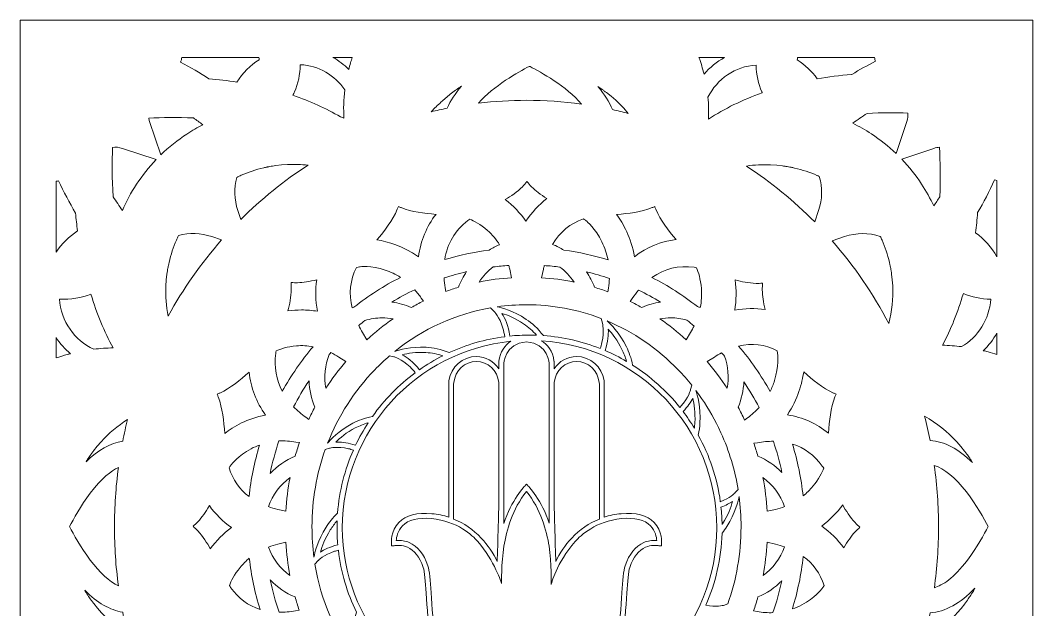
# Model space of a CAD drawing. Header units: millimetres. Extents: x -965 to 732, y -534 to 696.
# Drawn here: x -78.8 to 302.1, y 44.4 to 266.1 of the extents above; entities that cross this region are included whole.
import ezdxf

# ---------------------------------------------------------------- set-up
doc = ezdxf.new("R2010")
doc.units = ezdxf.units.MM
doc.header["$MEASUREMENT"] = 0
doc.layers.add('Layer 9', color=7, linetype='Continuous')

msp = doc.modelspace()

# ---------------------------------------------------------------- linework, layer by layer
at = {"layer": 'Layer 9', "lineweight": 0}
msp.add_lwpolyline([(-78.77, 266.09), (-78.77, -114.82), (302.15, -114.82), (302.15, 266.09), (-78.77, 266.09)], dxfattribs=at)
for points, knots in [([(-17.94, 252.13), (-17.94, 252.13), (11.01, 252.13), (11.01, 252.13), (11.05, 251.83), (11.07, 251.54), (11.09, 251.25), (7.81, 249.13), (4.96, 246.28), (2.76, 242.88), (-0.72, 243.4), (-4.27, 243.8), (-7.8, 244.08), (-11.17, 246.31), (-14.73, 248.39), (-18.44, 250.31), (-18.24, 250.9), (-18.08, 251.51), (-17.94, 252.13)], [0, 0, 0, 0, 1, 1, 1, 2, 2, 2, 3, 3, 3, 4, 4, 4, 5, 5, 5, 6, 6, 6, 6]), ([(46.15, 252.13), (45.92, 251.44), (45.69, 250.76), (45.49, 250.09), (45.25, 249.28), (45.02, 248.45), (44.81, 247.62), (43.02, 249.4), (41.01, 250.92), (38.86, 252.13), (38.86, 252.13), (46.15, 252.13), (46.15, 252.13)], [0, 0, 0, 0, 1, 1, 1, 2, 2, 2, 3, 3, 3, 4, 4, 4, 4]), ([(186.23, 252.13), (183.28, 250.52), (180.66, 248.37), (178.47, 245.82), (178.21, 246.9), (177.92, 247.97), (177.61, 249.02), (177.3, 250.04), (176.94, 251.08), (176.57, 252.13), (176.57, 252.13), (186.23, 252.13), (186.23, 252.13)], [0, 0, 0, 0, 1, 1, 1, 2, 2, 2, 3, 3, 3, 4, 4, 4, 4]), ([(213.63, 252.13), (213.63, 252.13), (242.59, 252.13), (242.59, 252.13), (242.7, 251.63), (242.83, 251.14), (242.98, 250.66), (239.9, 249.12), (236.94, 247.47), (234.09, 245.73), (234.09, 245.73), (234, 245.72), (234, 245.72), (229.59, 245.34), (225.26, 244.8), (221.1, 244.09), (219.01, 246.94), (216.44, 249.33), (213.56, 251.18), (213.57, 251.49), (213.6, 251.81), (213.63, 252.13)], [0, 0, 0, 0, 1, 1, 1, 2, 2, 2, 3, 3, 3, 4, 4, 4, 5, 5, 5, 6, 6, 6, 7, 7, 7, 7]), ([(24.42, 239.21), (25.77, 242.25), (26.49, 245.66), (26.59, 249.37), (33.51, 249.08), (39.59, 245.41), (43.34, 239.91), (42.89, 236.3), (42.79, 232.73), (43.02, 229.23), (42.58, 229.41), (42.14, 229.59), (41.7, 229.75), (36.26, 232.98), (30.27, 235.69), (23.78, 237.88), (24.01, 238.33), (24.22, 238.77), (24.42, 239.21)], [0, 0, 0, 0, 1, 1, 1, 2, 2, 2, 3, 3, 3, 4, 4, 4, 5, 5, 5, 6, 6, 6, 6]), ([(112.65, 248.68), (112.67, 248.68), (112.7, 248.68), (112.72, 248.68), (112.82, 248.68), (112.92, 248.68), (113.02, 248.68), (116.96, 246.67), (126.77, 241.25), (132.33, 234.58), (125.51, 235.52), (118.62, 236), (111.69, 236), (105.64, 236), (99.61, 235.64), (93.63, 234.92), (99.25, 241.44), (108.81, 246.72), (112.65, 248.68)], [0, 0, 0, 0, 1, 1, 1, 2, 2, 2, 3, 3, 3, 4, 4, 4, 5, 5, 5, 6, 6, 6, 6]), ([(200.23, 239.21), (200.29, 239.08), (200.35, 238.94), (200.41, 238.81), (192.97, 236.18), (186.19, 232.88), (180.12, 228.93), (180.27, 231.63), (180.21, 234.38), (179.95, 237.15), (183.39, 244.01), (190.17, 248.81), (198.06, 249.2), (198.18, 245.56), (198.9, 242.2), (200.23, 239.21)], [0, 0, 0, 0, 1, 1, 1, 2, 2, 2, 3, 3, 3, 4, 4, 4, 5, 5, 5, 5]), ([(79.49, 235.28), (79.49, 235.28), (80.1, 235.83), (80.1, 235.83), (80.1, 235.83), (81.92, 237.43), (81.92, 237.43), (81.92, 237.43), (83.65, 238.8), (83.65, 238.8), (83.97, 239.03), (84.29, 239.27), (84.62, 239.51), (84.9, 239.72), (85.17, 239.92), (85.45, 240.12), (85.71, 240.29), (85.97, 240.46), (86.24, 240.64), (86.6, 240.89), (86.96, 241.12), (87.28, 241.33), (84.83, 238.59), (83.03, 235.81), (81.9, 233.04), (79.87, 232.63), (77.84, 232.18), (75.83, 231.69), (77.06, 233.05), (78.25, 234.15), (79.49, 235.28)], [0, 0, 0, 0, 1, 1, 1, 2, 2, 2, 3, 3, 3, 4, 4, 4, 5, 5, 5, 6, 6, 6, 7, 7, 7, 8, 8, 8, 9, 9, 9, 10, 10, 10, 10]), ([(139.18, 240.73), (139.18, 240.73), (139.26, 240.67), (139.26, 240.67), (139.51, 240.51), (139.75, 240.35), (139.99, 240.19), (140.26, 240), (140.52, 239.81), (140.81, 239.6), (140.81, 239.6), (140.84, 239.57), (140.84, 239.57), (141.16, 239.34), (141.48, 239.11), (141.8, 238.87), (141.8, 238.87), (143.55, 237.5), (143.55, 237.5), (143.55, 237.5), (145.26, 236.01), (145.26, 236.01), (146.93, 234.48), (148.51, 232.83), (149.96, 231.07), (147.98, 231.59), (145.99, 232.07), (143.99, 232.51), (142.89, 235.4), (141.07, 238.28), (138.56, 241.14), (138.76, 241.01), (138.96, 240.87), (139.18, 240.73)], [0, 0, 0, 0, 1, 1, 1, 2, 2, 2, 3, 3, 3, 4, 4, 4, 5, 5, 5, 6, 6, 6, 7, 7, 7, 8, 8, 8, 9, 9, 9, 10, 10, 10, 11, 11, 11, 11]), ([(-13.61, 229.37), (-12.42, 228.55), (-11.24, 227.69), (-10.1, 226.81), (-12.13, 225.77), (-14.15, 224.6), (-16.12, 223.32), (-19.55, 221.07), (-22.83, 218.44), (-25.91, 215.47), (-25.91, 215.47), (-30.12, 228.08), (-30.12, 228.08), (-30.26, 228.5), (-30.36, 228.9), (-30.43, 229.3), (-25.45, 229.56), (-19.73, 229.66), (-13.61, 229.37)], [0, 0, 0, 0, 1, 1, 1, 2, 2, 2, 3, 3, 3, 4, 4, 4, 5, 5, 5, 6, 6, 6, 6]), ([(255.15, 231.2), (255.25, 230.2), (255.12, 229.17), (254.76, 228.08), (254.76, 228.08), (250.73, 215.99), (250.73, 215.99), (247.83, 218.73), (244.72, 221.21), (241.46, 223.37), (239.17, 224.86), (236.83, 226.2), (234.45, 227.37), (236.18, 228.65), (237.97, 229.88), (239.82, 231.05), (245.44, 231.36), (250.66, 231.35), (255.15, 231.2)], [0, 0, 0, 0, 1, 1, 1, 2, 2, 2, 3, 3, 3, 4, 4, 4, 5, 5, 5, 6, 6, 6, 6]), ([(-44.04, 218.21), (-42.83, 218.45), (-41.61, 218.35), (-40.29, 217.91), (-40.29, 217.91), (-27.67, 213.7), (-27.67, 213.7), (-30.4, 210.82), (-32.86, 207.73), (-35.01, 204.48), (-37.1, 201.27), (-38.89, 197.96), (-40.35, 194.61), (-41.55, 196.26), (-42.71, 197.98), (-43.83, 199.75), (-44.25, 206.62), (-44.23, 212.96), (-44.04, 218.21)], [0, 0, 0, 0, 1, 1, 1, 2, 2, 2, 3, 3, 3, 4, 4, 4, 5, 5, 5, 6, 6, 6, 6]), ([(267.06, 218.33), (267.35, 212.92), (267.48, 206.57), (267.17, 199.75), (266.43, 198.56), (265.67, 197.4), (264.89, 196.26), (263.59, 199.04), (262.06, 201.79), (260.32, 204.49), (258.16, 207.77), (255.65, 210.92), (252.84, 213.88), (252.84, 213.88), (264.93, 217.91), (264.93, 217.91), (265.68, 218.16), (266.38, 218.3), (267.06, 218.33)], [0, 0, 0, 0, 1, 1, 1, 2, 2, 2, 3, 3, 3, 4, 4, 4, 5, 5, 5, 6, 6, 6, 6]), ([(14.13, 210.9), (14.13, 210.9), (14.27, 210.93), (14.27, 210.93), (14.55, 210.99), (14.83, 211.04), (15.1, 211.1), (15.44, 211.16), (15.78, 211.21), (16.16, 211.27), (16.55, 211.33), (16.94, 211.39), (17.33, 211.45), (17.33, 211.45), (19.55, 211.71), (19.55, 211.71), (19.55, 211.71), (21.81, 211.86), (21.81, 211.86), (24.37, 211.98), (26.93, 211.9), (29.49, 211.62), (20.43, 205.75), (11.95, 198.9), (4.21, 191.19), (4.21, 191.19), (3.1, 194.53), (3.1, 194.53), (1.68, 198.79), (1.54, 202.9), (2.7, 207.03), (3.25, 207.3), (3.82, 207.56), (4.39, 207.82), (6.97, 208.96), (9.81, 209.91), (12.83, 210.63), (13.25, 210.73), (13.68, 210.81), (14.13, 210.9)], [0, 0, 0, 0, 1, 1, 1, 2, 2, 2, 3, 3, 3, 4, 4, 4, 5, 5, 5, 6, 6, 6, 7, 7, 7, 8, 8, 8, 9, 9, 9, 10, 10, 10, 11, 11, 11, 12, 12, 12, 13, 13, 13, 13]), ([(203.44, 211.75), (203.44, 211.75), (205.84, 211.59), (205.84, 211.59), (205.84, 211.59), (208.05, 211.34), (208.05, 211.34), (208.44, 211.27), (208.84, 211.22), (209.27, 211.15), (209.61, 211.1), (209.94, 211.05), (210.27, 211), (210.56, 210.94), (210.86, 210.88), (211.15, 210.82), (211.15, 210.82), (211.21, 210.81), (211.21, 210.81), (211.66, 210.72), (212.1, 210.63), (212.49, 210.54), (215.54, 209.83), (218.4, 208.89), (220.95, 207.76), (220.95, 207.76), (220.98, 207.75), (220.98, 207.75), (221.27, 207.62), (221.56, 207.49), (221.85, 207.35), (223.11, 203.11), (223, 198.9), (221.54, 194.53), (221.54, 194.53), (220.11, 190.24), (220.11, 190.24), (212.26, 198.19), (203.64, 205.25), (194.41, 211.29), (197.42, 211.72), (200.45, 211.87), (203.44, 211.75)], [0, 0, 0, 0, 1, 1, 1, 2, 2, 2, 3, 3, 3, 4, 4, 4, 5, 5, 5, 6, 6, 6, 7, 7, 7, 8, 8, 8, 9, 9, 9, 10, 10, 10, 11, 11, 11, 12, 12, 12, 13, 13, 13, 14, 14, 14, 14]), ([(-65.27, 205.57), (-64.97, 205.62), (-64.67, 205.68), (-64.37, 205.74), (-62.41, 201.5), (-60.27, 197.45), (-57.96, 193.62), (-57.76, 191.39), (-57.51, 189.14), (-57.22, 186.92), (-60.42, 184.82), (-63.16, 182.05), (-65.27, 178.84), (-65.27, 178.84), (-65.27, 205.57), (-65.27, 205.57)], [0, 0, 0, 0, 1, 1, 1, 2, 2, 2, 3, 3, 3, 4, 4, 4, 5, 5, 5, 5]), ([(288.65, 177.19), (286.66, 180.72), (283.94, 183.79), (280.64, 186.18), (280.94, 188.68), (281.19, 191.23), (281.38, 193.77), (283.7, 197.65), (285.84, 201.76), (287.79, 206.04), (288.07, 205.96), (288.36, 205.89), (288.65, 205.82), (288.65, 205.82), (288.65, 177.19), (288.65, 177.19)], [0, 0, 0, 0, 1, 1, 1, 2, 2, 2, 3, 3, 3, 4, 4, 4, 5, 5, 5, 5]), ([(111.48, 190.51), (109.29, 193.62), (106.69, 196.37), (103.72, 198.71), (105.84, 199.97), (108.18, 201.55), (110.18, 203.51), (110.77, 204.1), (111.34, 204.74), (111.86, 205.43), (112.39, 204.74), (112.95, 204.1), (113.54, 203.51), (115.08, 201.99), (116.97, 200.55), (119.37, 199.06), (116.32, 196.73), (113.67, 193.87), (111.48, 190.51)], [0, 0, 0, 0, 1, 1, 1, 2, 2, 2, 3, 3, 3, 4, 4, 4, 5, 5, 5, 6, 6, 6, 6]), ([(63.08, 195.04), (63.22, 195.38), (63.36, 195.72), (63.49, 196.07), (63.82, 195.92), (64.15, 195.77), (64.48, 195.64), (68.65, 193.98), (73.18, 193.47), (77.65, 193.12), (74.12, 188.58), (71.86, 183.15), (71, 177.15), (65.24, 181.29), (59.49, 182.9), (55.39, 183.5), (58.35, 187.05), (61.24, 190.77), (63.08, 195.04)], [0, 0, 0, 0, 1, 1, 1, 2, 2, 2, 3, 3, 3, 4, 4, 4, 5, 5, 5, 6, 6, 6, 6]), ([(159.93, 196.07), (160.06, 195.72), (160.2, 195.38), (160.34, 195.04), (162.16, 190.81), (165.02, 187.13), (167.94, 183.61), (162.34, 182.99), (157.02, 180.8), (152.31, 177.18), (151.06, 184.33), (148.09, 189.68), (145.6, 193.11), (150.13, 193.45), (154.72, 193.96), (158.94, 195.64), (159.27, 195.77), (159.6, 195.92), (159.93, 196.07)], [0, 0, 0, 0, 1, 1, 1, 2, 2, 2, 3, 3, 3, 4, 4, 4, 5, 5, 5, 6, 6, 6, 6]), ([(90.35, 191.31), (91.89, 190.66), (94.36, 189.39), (96.97, 187.08), (98.76, 185.51), (100.31, 183.7), (101.59, 181.71), (100.23, 181.15), (98.91, 180.47), (97.66, 179.7), (92, 178.95), (86.39, 177.74), (80.95, 176.09), (81.89, 182.11), (84.78, 187.03), (89.61, 190.77), (89.84, 190.94), (90.08, 191.12), (90.35, 191.31)], [0, 0, 0, 0, 1, 1, 1, 2, 2, 2, 3, 3, 3, 4, 4, 4, 5, 5, 5, 6, 6, 6, 6]), ([(134.08, 190.7), (134.42, 190.43), (137.55, 187.9), (140.08, 182.76), (141.14, 180.6), (141.9, 178.35), (142.37, 176.03), (136.97, 177.68), (131.4, 178.89), (125.78, 179.65), (124.43, 180.49), (123.01, 181.22), (121.53, 181.81), (124.24, 186.51), (128.13, 189.73), (133.11, 191.4), (133.47, 191.16), (133.78, 190.93), (134.08, 190.7)], [0, 0, 0, 0, 1, 1, 1, 2, 2, 2, 3, 3, 3, 4, 4, 4, 5, 5, 5, 6, 6, 6, 6]), ([(-23.12, 154.86), (-23.85, 158.59), (-24.13, 162.35), (-23.98, 166.07), (-23.98, 166.07), (-23.82, 168.46), (-23.82, 168.46), (-23.82, 168.46), (-23.57, 170.64), (-23.57, 170.64), (-23.51, 171.01), (-23.45, 171.39), (-23.39, 171.85), (-23.34, 172.17), (-23.29, 172.5), (-23.24, 172.82), (-23.18, 173.09), (-23.13, 173.36), (-23.07, 173.63), (-23.07, 173.63), (-23.02, 173.9), (-23.02, 173.9), (-22.94, 174.29), (-22.87, 174.67), (-22.79, 175), (-22.08, 178.02), (-21.15, 180.83), (-20.03, 183.38), (-19.77, 183.97), (-19.5, 184.56), (-19.22, 185.13), (-15.08, 186.29), (-10.98, 186.15), (-6.7, 184.73), (-6.7, 184.73), (-3.02, 183.5), (-3.02, 183.5), (-10.74, 174.72), (-17.48, 165.13), (-23.12, 154.86)], [0, 0, 0, 0, 1, 1, 1, 2, 2, 2, 3, 3, 3, 4, 4, 4, 5, 5, 5, 6, 6, 6, 7, 7, 7, 8, 8, 8, 9, 9, 9, 10, 10, 10, 11, 11, 11, 12, 12, 12, 13, 13, 13, 13]), ([(248.03, 152.02), (242.16, 163.23), (235, 173.67), (226.68, 183.17), (226.68, 183.17), (231.35, 184.73), (231.35, 184.73), (235.93, 186.25), (240.33, 186.29), (244.79, 184.84), (245.02, 184.36), (245.25, 183.87), (245.47, 183.38), (246.6, 180.83), (247.53, 178.03), (248.24, 175.06), (248.33, 174.67), (248.41, 174.28), (248.5, 173.86), (248.5, 173.86), (248.53, 173.68), (248.53, 173.68), (248.59, 173.39), (248.65, 173.1), (248.71, 172.81), (248.76, 172.51), (248.81, 172.2), (248.86, 171.86), (248.86, 171.86), (248.87, 171.77), (248.87, 171.77), (248.93, 171.39), (248.99, 171.01), (249.05, 170.63), (249.05, 170.63), (249.31, 168.44), (249.31, 168.44), (249.31, 168.44), (249.46, 166.18), (249.46, 166.18), (249.68, 161.42), (249.19, 156.67), (248.03, 152.02)], [0, 0, 0, 0, 1, 1, 1, 2, 2, 2, 3, 3, 3, 4, 4, 4, 5, 5, 5, 6, 6, 6, 7, 7, 7, 8, 8, 8, 9, 9, 9, 10, 10, 10, 11, 11, 11, 12, 12, 12, 13, 13, 13, 14, 14, 14, 14]), ([(48.87, 173.38), (49.04, 173.4), (53.14, 173.97), (58.54, 172.15), (60.58, 171.46), (62.49, 170.54), (64.27, 169.39), (58.1, 166.27), (52.23, 162.51), (46.77, 158.21), (46.54, 158.11), (46.3, 158.01), (46.07, 157.91), (44.78, 163.22), (45.33, 168.34), (47.72, 173.17), (48.13, 173.26), (48.51, 173.33), (48.87, 173.38)], [0, 0, 0, 0, 1, 1, 1, 2, 2, 2, 3, 3, 3, 4, 4, 4, 5, 5, 5, 6, 6, 6, 6]), ([(80.7, 169.2), (83.47, 170.11), (86.3, 170.9), (89.16, 171.57), (87.92, 169.75), (86.87, 167.78), (86.06, 165.68), (84.47, 165.2), (82.9, 164.67), (81.34, 164.11), (81.34, 164.11), (81.12, 165.48), (81.12, 165.48), (80.92, 166.75), (80.78, 167.99), (80.7, 169.2)], [0, 0, 0, 0, 1, 1, 1, 2, 2, 2, 3, 3, 3, 4, 4, 4, 5, 5, 5, 5]), ([(105.02, 173.9), (105.15, 173.42), (105.27, 172.94), (105.38, 172.46), (105.38, 172.46), (106.08, 169.29), (106.08, 169.29), (101.96, 169.03), (97.85, 168.48), (93.82, 167.65), (95.27, 169.87), (97.1, 171.8), (99.19, 173.34), (101.12, 173.58), (103.07, 173.77), (105.02, 173.9)], [0, 0, 0, 0, 1, 1, 1, 2, 2, 2, 3, 3, 3, 4, 4, 4, 5, 5, 5, 5]), ([(117.34, 169.29), (117.34, 169.29), (118.04, 172.46), (118.04, 172.46), (118.15, 172.94), (118.27, 173.41), (118.39, 173.87), (120.35, 173.74), (122.31, 173.55), (124.25, 173.3), (126.31, 171.76), (128.12, 169.85), (129.56, 167.65), (125.54, 168.48), (121.45, 169.03), (117.34, 169.29)], [0, 0, 0, 0, 1, 1, 1, 2, 2, 2, 3, 3, 3, 4, 4, 4, 5, 5, 5, 5]), ([(142.49, 165.39), (142.49, 165.39), (142.27, 164.02), (142.27, 164.02), (140.64, 164.62), (138.99, 165.18), (137.31, 165.68), (136.52, 167.75), (135.49, 169.69), (134.27, 171.48), (137.18, 170.8), (140.06, 169.98), (142.88, 169.04), (142.82, 167.84), (142.69, 166.62), (142.49, 165.39)], [0, 0, 0, 0, 1, 1, 1, 2, 2, 2, 3, 3, 3, 4, 4, 4, 5, 5, 5, 5]), ([(174.77, 173.2), (175.06, 173.15), (175.36, 173.1), (175.68, 173.04), (176.33, 171.45), (177.2, 168.75), (177.47, 165.22), (177.47, 165.22), (177.47, 165.22), (177.47, 165.22), (177.66, 162.8), (177.52, 160.39), (177.06, 158.03), (176.7, 158.2), (176.33, 158.35), (175.97, 158.49), (170.63, 162.66), (164.91, 166.31), (158.9, 169.35), (163.61, 172.77), (168.92, 174.06), (174.77, 173.2)], [0, 0, 0, 0, 1, 1, 1, 2, 2, 2, 3, 3, 3, 4, 4, 4, 5, 5, 5, 6, 6, 6, 7, 7, 7, 7]), ([(23.09, 167.54), (23.93, 167.43), (24.77, 167.39), (25.59, 167.41), (27.72, 167.47), (30.04, 167.83), (32.76, 168.54), (32.19, 164.65), (32.28, 160.68), (33.03, 156.69), (31.05, 157.01), (29.05, 157.17), (27.06, 157.17), (25.35, 157.17), (23.63, 157.05), (21.92, 156.82), (22.56, 159.27), (23.13, 162.1), (23.21, 164.95), (23.23, 165.8), (23.19, 166.67), (23.09, 167.54)], [0, 0, 0, 0, 1, 1, 1, 2, 2, 2, 3, 3, 3, 4, 4, 4, 5, 5, 5, 6, 6, 6, 7, 7, 7, 7]), ([(190.19, 168.48), (192.55, 167.83), (195.28, 167.24), (198.03, 167.16), (198.85, 167.14), (199.69, 167.18), (200.53, 167.28), (200.43, 166.41), (200.39, 165.55), (200.41, 164.7), (200.46, 162.5), (200.8, 160.11), (201.49, 157.31), (197.74, 157.89), (193.91, 157.8), (190.06, 157.03), (190.64, 160.82), (190.69, 164.66), (190.19, 168.48)], [0, 0, 0, 0, 1, 1, 1, 2, 2, 2, 3, 3, 3, 4, 4, 4, 5, 5, 5, 6, 6, 6, 6]), ([(68.3, 158.08), (65.95, 159.13), (63.48, 159.81), (60.97, 160.14), (63.79, 161.84), (66.69, 163.39), (69.64, 164.79), (70.51, 163.81), (71.34, 162.77), (72.12, 161.64), (72.12, 161.64), (72.9, 160.5), (72.9, 160.5), (71.35, 159.74), (69.82, 158.93), (68.3, 158.08)], [0, 0, 0, 0, 1, 1, 1, 2, 2, 2, 3, 3, 3, 4, 4, 4, 5, 5, 5, 5]), ([(155.05, 158.09), (153.62, 158.9), (152.17, 159.67), (150.71, 160.39), (150.71, 160.39), (151.49, 161.52), (151.49, 161.52), (152.25, 162.63), (153.04, 163.65), (153.84, 164.61), (156.67, 163.26), (159.44, 161.76), (162.14, 160.14), (159.69, 159.79), (157.32, 159.11), (155.05, 158.09)], [0, 0, 0, 0, 1, 1, 1, 2, 2, 2, 3, 3, 3, 4, 4, 4, 5, 5, 5, 5]), ([(-43.84, 142.91), (-46.25, 142.88), (-48.7, 142.7), (-51.15, 142.39), (-58.3, 145.66), (-63.43, 152.82), (-64, 161.26), (-59.72, 161.06), (-55.69, 161.68), (-52.19, 163.07), (-49.96, 155.74), (-47.17, 149.01), (-43.84, 142.91)], [0, 0, 0, 0, 1, 1, 1, 2, 2, 2, 3, 3, 3, 4, 4, 4, 4]), ([(276.05, 163.4), (279.16, 162.02), (282.62, 161.3), (286.35, 161.22), (285.82, 153.56), (281.54, 146.96), (275.4, 143.38), (272.99, 143.68), (270.57, 143.85), (268.19, 143.89), (271.34, 149.81), (273.96, 156.33), (276.05, 163.4)], [0, 0, 0, 0, 1, 1, 1, 2, 2, 2, 3, 3, 3, 4, 4, 4, 4]), ([(98.15, 157.96), (98.15, 157.96), (99.39, 156.75), (99.39, 156.75), (99.41, 156.73), (101.52, 154.63), (102.79, 150.33), (103.1, 149.27), (103.32, 148.2), (103.48, 147.12), (96.12, 146.17), (89.11, 144.11), (82.62, 141.11), (79.48, 142.42), (76.47, 142.97), (73.89, 143.13), (68.13, 143.49), (63.58, 142.07), (62.15, 141.57), (72.7, 150.08), (85.01, 155.68), (98.15, 157.96)], [0, 0, 0, 0, 1, 1, 1, 2, 2, 2, 3, 3, 3, 4, 4, 4, 5, 5, 5, 6, 6, 6, 7, 7, 7, 7]), ([(139.75, 153.96), (139.75, 153.96), (140.24, 152.25), (140.24, 152.25), (140.25, 152.22), (141.06, 149.31), (140.08, 144.93), (139.91, 144.16), (139.69, 143.4), (139.44, 142.66), (132.74, 145.32), (125.54, 147), (118.04, 147.53), (115.98, 150.21), (113.69, 152.19), (111.58, 153.64), (106.78, 156.92), (102.16, 158.05), (100.67, 158.35), (104.29, 158.86), (107.97, 159.13), (111.69, 159.13), (121.42, 159.13), (130.88, 157.35), (139.75, 153.96)], [0, 0, 0, 0, 1, 1, 1, 2, 2, 2, 3, 3, 3, 4, 4, 4, 5, 5, 5, 6, 6, 6, 7, 7, 7, 8, 8, 8, 8]), ([(61.47, 153.8), (58.04, 151.44), (54.76, 148.82), (51.67, 145.99), (51.67, 145.99), (50.01, 148.73), (50.01, 148.73), (49.49, 149.59), (49.01, 150.44), (48.58, 151.3), (49.33, 151.93), (50.09, 152.55), (50.86, 153.15), (52.96, 153.84), (55.16, 154.2), (57.38, 154.2), (58.76, 154.2), (60.12, 154.07), (61.47, 153.8)], [0, 0, 0, 0, 1, 1, 1, 2, 2, 2, 3, 3, 3, 4, 4, 4, 5, 5, 5, 6, 6, 6, 6]), ([(112.83, 147.72), (110.32, 147.72), (107.84, 147.59), (105.39, 147.34), (104.85, 151.26), (103.56, 154.08), (102.46, 155.86), (104.51, 155.23), (107.53, 154.05), (110.59, 151.95), (112.43, 150.69), (114.05, 149.26), (115.46, 147.67), (114.59, 147.7), (113.72, 147.72), (112.83, 147.72)], [0, 0, 0, 0, 1, 1, 1, 2, 2, 2, 3, 3, 3, 4, 4, 4, 5, 5, 5, 5]), ([(168.76, 134.67), (170.54, 132.83), (172.23, 130.9), (173.83, 128.91), (173.83, 128.91), (173.44, 127.21), (173.44, 127.21), (173.44, 127.19), (172.74, 124.24), (169.77, 120.96), (169.64, 120.81), (169.5, 120.67), (169.36, 120.53), (164.37, 126.75), (158.37, 132.14), (151.62, 136.44), (151.07, 139.05), (150.21, 141.33), (149.29, 143.24), (146.66, 148.69), (143.12, 152.09), (142.05, 153.03), (151.93, 148.89), (160.99, 142.7), (168.76, 134.67)], [0, 0, 0, 0, 1, 1, 1, 2, 2, 2, 3, 3, 3, 4, 4, 4, 5, 5, 5, 6, 6, 6, 7, 7, 7, 8, 8, 8, 8]), ([(173.42, 148.73), (173.42, 148.73), (171.74, 145.96), (171.74, 145.96), (168.63, 148.8), (165.34, 151.43), (161.91, 153.8), (163.25, 154.07), (164.62, 154.2), (166, 154.2), (168.05, 154.2), (170.08, 153.9), (172.04, 153.31), (172.95, 152.59), (173.85, 151.87), (174.72, 151.13), (174.33, 150.32), (173.89, 149.52), (173.42, 148.73)], [0, 0, 0, 0, 1, 1, 1, 2, 2, 2, 3, 3, 3, 4, 4, 4, 5, 5, 5, 6, 6, 6, 6]), ([(142.47, 149.89), (143.93, 148.3), (145.96, 145.74), (147.59, 142.36), (148.31, 140.87), (148.89, 139.36), (149.33, 137.84), (146.73, 139.36), (144.03, 140.73), (141.23, 141.92), (142.36, 145.19), (142.55, 147.96), (142.47, 149.89)], [0, 0, 0, 0, 1, 1, 1, 2, 2, 2, 3, 3, 3, 4, 4, 4, 4]), ([(-65.27, 146.79), (-63.78, 144.52), (-61.97, 142.48), (-59.89, 140.73), (-60.29, 140.62), (-60.7, 140.52), (-61.1, 140.41), (-62.49, 140.03), (-63.88, 139.59), (-65.27, 139.12), (-65.27, 139.12), (-65.27, 146.79), (-65.27, 146.79)], [0, 0, 0, 0, 1, 1, 1, 2, 2, 2, 3, 3, 3, 4, 4, 4, 4]), ([(42.4, 75.29), (42.4, 111.75), (70.25, 141.84), (105.81, 145.37), (103.51, 143.92), (101.75, 141.48), (101.34, 137.95), (101.34, 137.95), (101.34, 134.97), (101.34, 134.97), (99.42, 137.89), (96.26, 139.66), (92.81, 139.66), (87.73, 139.66), (83.27, 135.76), (82.45, 130.59), (82.45, 130.59), (82.45, 130.56), (82.45, 130.56), (82.45, 130.56), (82.45, 79.24), (82.45, 79.24), (80.41, 79.91), (78.28, 80.35), (76.1, 80.56), (70.51, 81.09), (66.34, 80), (63.71, 77.3), (60.48, 73.99), (60.84, 69.54), (60.86, 69.35), (60.86, 69.35), (60.94, 68.51), (60.94, 68.51), (60.94, 68.51), (61.77, 68.51), (61.77, 68.51), (61.89, 68.51), (62.02, 68.53), (62.21, 68.55), (62.99, 68.65), (64.82, 68.89), (66.86, 68), (69.46, 66.87), (71.48, 64.31), (72.84, 60.39), (73.41, 58.74), (73.66, 55.02), (73.94, 50.7), (74.29, 45.28), (74.73, 38.54), (76.01, 32.26), (77.53, 24.77), (79.92, 19.53), (83.31, 16.24), (88.23, 11.46), (94.16, 8.01), (100.93, 5.99), (101.29, 5.88), (101.65, 5.78), (102.01, 5.68), (68.29, 10.9), (42.4, 40.13), (42.4, 75.29)], [0, 0, 0, 0, 1, 1, 1, 2, 2, 2, 3, 3, 3, 4, 4, 4, 5, 5, 5, 6, 6, 6, 7, 7, 7, 8, 8, 8, 9, 9, 9, 10, 10, 10, 11, 11, 11, 12, 12, 12, 13, 13, 13, 14, 14, 14, 15, 15, 15, 16, 16, 16, 17, 17, 17, 18, 18, 18, 19, 19, 19, 20, 20, 20, 21, 21, 21, 21]), ([(120.2, 136.8), (120.2, 136.8), (120.2, 76.99), (120.2, 76.99), (117.75, 85.35), (112.02, 91.3), (111.96, 91.37), (111.96, 91.37), (111.69, 91.64), (111.69, 91.64), (111.69, 91.64), (111.42, 91.37), (111.42, 91.37), (111.36, 91.3), (105.71, 85.43), (103.17, 76.86), (103.17, 76.86), (103.17, 136.8), (103.17, 136.8), (103.17, 136.88), (103.4, 144.62), (111.69, 145.17), (119.97, 144.62), (120.2, 136.88), (120.2, 136.8)], [0, 0, 0, 0, 1, 1, 1, 2, 2, 2, 3, 3, 3, 4, 4, 4, 5, 5, 5, 6, 6, 6, 7, 7, 7, 8, 8, 8, 8]), ([(183.27, 75.29), (183.27, 38.56), (155.03, 8.32), (119.12, 5.13), (120.19, 5.36), (121.31, 5.64), (122.44, 5.99), (129.21, 8.01), (135.14, 11.46), (140.07, 16.24), (143.45, 19.53), (145.84, 24.77), (147.37, 32.26), (148.65, 38.54), (149.09, 45.28), (149.44, 50.71), (149.72, 55.02), (149.96, 58.74), (150.53, 60.39), (151.9, 64.31), (153.91, 66.87), (156.52, 68), (158.56, 68.89), (160.39, 68.65), (161.17, 68.55), (161.36, 68.53), (161.48, 68.51), (161.6, 68.51), (161.6, 68.51), (162.44, 68.51), (162.44, 68.51), (162.44, 68.51), (162.51, 69.35), (162.51, 69.35), (162.53, 69.54), (162.9, 73.99), (159.66, 77.3), (157.03, 80), (152.86, 81.09), (147.27, 80.56), (145.1, 80.35), (142.96, 79.91), (140.93, 79.24), (140.93, 79.24), (140.93, 130.53), (140.93, 130.53), (140.93, 130.53), (140.92, 130.59), (140.92, 130.59), (140.1, 135.76), (135.65, 139.66), (130.57, 139.66), (127.11, 139.66), (123.95, 137.89), (122.04, 134.97), (122.04, 134.97), (122.04, 137.91), (122.04, 137.91), (122.04, 137.91), (122.03, 137.95), (122.03, 137.95), (121.61, 141.66), (119.69, 144.16), (117.22, 145.58), (154.03, 143.31), (183.27, 112.65), (183.27, 75.29)], [0, 0, 0, 0, 1, 1, 1, 2, 2, 2, 3, 3, 3, 4, 4, 4, 5, 5, 5, 6, 6, 6, 7, 7, 7, 8, 8, 8, 9, 9, 9, 10, 10, 10, 11, 11, 11, 12, 12, 12, 13, 13, 13, 14, 14, 14, 15, 15, 15, 16, 16, 16, 17, 17, 17, 18, 18, 18, 19, 19, 19, 20, 20, 20, 21, 21, 21, 22, 22, 22, 22]), ([(204.99, 130.61), (204.54, 129.18), (203.98, 127.82), (203.33, 126.51), (199.98, 132.56), (196, 138.28), (191.49, 143.59), (196.52, 144.84), (201.38, 144.26), (205.97, 141.85), (206.05, 141.41), (206.12, 141), (206.17, 140.62), (206.23, 140.17), (206.72, 136.1), (204.99, 130.61)], [0, 0, 0, 0, 1, 1, 1, 2, 2, 2, 3, 3, 3, 4, 4, 4, 5, 5, 5, 5]), ([(288.65, 140.37), (287.54, 140.73), (286.44, 141.07), (285.36, 141.37), (285.36, 141.37), (285.36, 141.37), (285.36, 141.37), (284.76, 141.54), (284.15, 141.7), (283.53, 141.85), (285.53, 143.76), (287.26, 145.97), (288.65, 148.44), (288.65, 148.44), (288.65, 140.37), (288.65, 140.37)], [0, 0, 0, 0, 1, 1, 1, 2, 2, 2, 3, 3, 3, 4, 4, 4, 5, 5, 5, 5]), ([(25.11, 143.66), (27.23, 143.84), (29.34, 143.73), (31.42, 143.36), (27, 138.14), (23.11, 132.51), (19.81, 126.58), (17.48, 130.91), (16.66, 135.7), (17.38, 140.89), (17.42, 141.18), (17.46, 141.48), (17.52, 141.79), (19.06, 142.47), (21.67, 143.38), (25.11, 143.66)], [0, 0, 0, 0, 1, 1, 1, 2, 2, 2, 3, 3, 3, 4, 4, 4, 5, 5, 5, 5]), ([(36.2, 127.7), (35.41, 131.96), (35.84, 136.39), (37.44, 140.41), (37.66, 140.66), (37.87, 140.9), (38.09, 141.14), (39.1, 140.65), (40.09, 140.09), (41.05, 139.47), (41.05, 139.47), (43.7, 137.75), (43.7, 137.75), (40.98, 134.57), (38.47, 131.21), (36.2, 127.7)], [0, 0, 0, 0, 1, 1, 1, 2, 2, 2, 3, 3, 3, 4, 4, 4, 5, 5, 5, 5]), ([(80.21, 139.95), (77.15, 138.4), (74.21, 136.64), (71.42, 134.68), (69.1, 137.67), (66.69, 139.39), (64.92, 140.34), (67, 140.86), (70.19, 141.4), (73.85, 141.16), (76.08, 141.01), (78.2, 140.61), (80.21, 139.95)], [0, 0, 0, 0, 1, 1, 1, 2, 2, 2, 3, 3, 3, 4, 4, 4, 4]), ([(179.69, 137.73), (179.69, 137.73), (182.37, 139.47), (182.37, 139.47), (183.27, 140.05), (184.18, 140.58), (185.08, 141.06), (185.44, 140.65), (185.8, 140.24), (186.16, 139.83), (187.57, 135.97), (187.92, 131.76), (187.17, 127.7), (184.91, 131.2), (182.4, 134.56), (179.69, 137.73)], [0, 0, 0, 0, 1, 1, 1, 2, 2, 2, 3, 3, 3, 4, 4, 4, 5, 5, 5, 5]), ([(54.62, 134.67), (56.41, 136.52), (58.27, 138.27), (60.19, 139.92), (60.19, 139.92), (61.83, 139.52), (61.83, 139.52), (61.86, 139.51), (64.7, 138.79), (67.87, 135.72), (68.58, 135.04), (69.23, 134.3), (69.83, 133.54), (63.63, 128.95), (58.19, 123.4), (53.72, 117.11), (50.86, 116.56), (48.37, 115.59), (46.33, 114.54), (41.07, 111.82), (37.78, 108.15), (36.87, 107.05), (40.87, 117.26), (46.86, 126.64), (54.62, 134.67)], [0, 0, 0, 0, 1, 1, 1, 2, 2, 2, 3, 3, 3, 4, 4, 4, 5, 5, 5, 6, 6, 6, 7, 7, 7, 8, 8, 8, 8]), ([(84.28, 78.56), (84.28, 78.56), (84.28, 129.31), (84.28, 129.31), (84.28, 129.31), (84.34, 129.87), (84.34, 129.87), (84.86, 134.39), (88.5, 137.8), (92.81, 137.8), (97.12, 137.8), (100.76, 134.39), (101.28, 129.87), (101.28, 129.87), (101.34, 129.32), (101.34, 129.32), (101.34, 129.32), (101.34, 85.18), (101.34, 85.18), (101.33, 84.98), (100.84, 68.27), (100.67, 62.55), (99.25, 65.7), (97.15, 68.79), (94.66, 71.41), (91.65, 74.57), (88.15, 76.98), (84.28, 78.56)], [0, 0, 0, 0, 1, 1, 1, 2, 2, 2, 3, 3, 3, 4, 4, 4, 5, 5, 5, 6, 6, 6, 7, 7, 7, 8, 8, 8, 9, 9, 9, 9]), ([(122.04, 85.17), (122.04, 85.17), (122.04, 129.31), (122.04, 129.31), (122.04, 129.31), (122.1, 129.87), (122.1, 129.87), (122.61, 134.39), (126.25, 137.8), (130.57, 137.8), (134.88, 137.8), (138.52, 134.39), (139.03, 129.87), (139.03, 129.87), (139.09, 129.32), (139.09, 129.32), (139.09, 129.32), (139.09, 78.56), (139.09, 78.56), (135.22, 76.98), (131.73, 74.57), (128.71, 71.41), (126.22, 68.79), (124.13, 65.7), (122.7, 62.55), (122.53, 68.23), (122.05, 84.77), (122.04, 85.17)], [0, 0, 0, 0, 1, 1, 1, 2, 2, 2, 3, 3, 3, 4, 4, 4, 5, 5, 5, 6, 6, 6, 7, 7, 7, 8, 8, 8, 9, 9, 9, 9]), ([(-1.85, 110.73), (-2.18, 115.4), (-2.68, 120.14), (-4.3, 124.49), (-4.42, 124.84), (-4.56, 125.18), (-4.71, 125.52), (-4.37, 125.65), (-4.04, 125.79), (-3.71, 125.94), (0.37, 127.82), (3.92, 130.77), (7.31, 133.79), (7.92, 128), (10.04, 122.52), (13.53, 117.66), (6.62, 116.37), (1.46, 113.3), (-1.85, 110.73)], [0, 0, 0, 0, 1, 1, 1, 2, 2, 2, 3, 3, 3, 4, 4, 4, 5, 5, 5, 6, 6, 6, 6]), ([(227.72, 124.49), (226.11, 120.17), (225.61, 115.47), (225.28, 110.83), (220.88, 114.49), (215.63, 116.84), (209.83, 117.72), (213.84, 123.7), (215.39, 129.66), (215.97, 133.91), (219.41, 130.85), (223, 127.85), (227.14, 125.94), (227.46, 125.79), (227.79, 125.65), (228.13, 125.52), (227.98, 125.18), (227.85, 124.84), (227.72, 124.49)], [0, 0, 0, 0, 1, 1, 1, 2, 2, 2, 3, 3, 3, 4, 4, 4, 5, 5, 5, 6, 6, 6, 6]), ([(24.08, 120.8), (25.81, 124.15), (27.75, 127.41), (29.87, 130.56), (30.02, 127.17), (30.74, 123.8), (32.05, 120.63), (31.25, 119.11), (30.48, 117.55), (29.76, 116), (29.76, 116), (28.66, 116.81), (28.66, 116.81), (26.94, 118.08), (25.42, 119.41), (24.08, 120.8)], [0, 0, 0, 0, 1, 1, 1, 2, 2, 2, 3, 3, 3, 4, 4, 4, 5, 5, 5, 5]), ([(193.73, 115.76), (192.98, 117.4), (192.17, 119.03), (191.32, 120.63), (192.58, 123.68), (193.3, 126.92), (193.49, 130.18), (195.57, 127.05), (197.48, 123.81), (199.18, 120.48), (197.89, 119.06), (196.44, 117.76), (194.82, 116.57), (194.82, 116.57), (193.73, 115.76), (193.73, 115.76)], [0, 0, 0, 0, 1, 1, 1, 2, 2, 2, 3, 3, 3, 4, 4, 4, 5, 5, 5, 5]), ([(183.19, 114.44), (183.19, 114.44), (183.42, 113.95), (183.42, 113.95), (183.57, 113.63), (183.71, 113.32), (183.86, 113), (183.86, 113), (184.82, 110.91), (184.82, 110.91), (184.82, 110.91), (184.86, 110.96), (184.86, 110.96), (187.95, 104.15), (190.09, 97.02), (191.28, 89.65), (191.28, 89.65), (190.1, 88.36), (190.1, 88.36), (190.08, 88.34), (188.28, 86.4), (184.61, 85.08), (183.39, 94.06), (180.52, 102.52), (176.31, 110.15), (176.66, 111.77), (176.85, 113.32), (176.93, 114.73), (177.28, 120.67), (175.92, 125.37), (175.43, 126.86), (178.37, 122.96), (180.97, 118.81), (183.19, 114.44)], [0, 0, 0, 0, 1, 1, 1, 2, 2, 2, 3, 3, 3, 4, 4, 4, 5, 5, 5, 6, 6, 6, 7, 7, 7, 8, 8, 8, 9, 9, 9, 10, 10, 10, 11, 11, 11, 11]), ([(175.03, 114.78), (174.99, 114.08), (174.92, 113.39), (174.83, 112.72), (173.52, 114.88), (172.1, 116.96), (170.58, 118.96), (172.38, 120.81), (173.53, 122.61), (174.24, 124.01), (174.73, 121.86), (175.26, 118.56), (175.03, 114.78)], [0, 0, 0, 0, 1, 1, 1, 2, 2, 2, 3, 3, 3, 4, 4, 4, 4]), ([(-54.01, 100.09), (-53.94, 100.21), (-53.87, 100.33), (-53.79, 100.45), (-53.55, 100.84), (-53.3, 101.22), (-53.02, 101.64), (-53.02, 101.64), (-53, 101.67), (-53, 101.67), (-52.84, 101.91), (-52.68, 102.14), (-52.53, 102.38), (-52.34, 102.65), (-52.14, 102.92), (-51.92, 103.22), (-51.68, 103.54), (-51.45, 103.86), (-51.22, 104.18), (-51.22, 104.18), (-49.85, 105.92), (-49.85, 105.92), (-49.85, 105.92), (-48.37, 107.61), (-48.37, 107.61), (-45.43, 110.82), (-42.08, 113.63), (-38.38, 115.99), (-39.06, 113.3), (-39.66, 110.58), (-40.2, 107.86), (-44.84, 107.09), (-49.46, 104.49), (-54.01, 100.09)], [0, 0, 0, 0, 1, 1, 1, 2, 2, 2, 3, 3, 3, 4, 4, 4, 5, 5, 5, 6, 6, 6, 7, 7, 7, 8, 8, 8, 9, 9, 9, 10, 10, 10, 11, 11, 11, 11]), ([(52.11, 114.74), (50.35, 112.04), (48.77, 109.22), (47.37, 106.29), (44.72, 107.23), (42.42, 107.5), (40.67, 107.5), (40.41, 107.5), (40.15, 107.49), (39.91, 107.48), (41.46, 109), (43.96, 111.12), (47.25, 112.81), (48.85, 113.63), (50.47, 114.27), (52.11, 114.74)], [0, 0, 0, 0, 1, 1, 1, 2, 2, 2, 3, 3, 3, 4, 4, 4, 5, 5, 5, 5]), ([(261.46, 117.17), (266.04, 114.59), (270.1, 111.38), (273.55, 107.63), (273.55, 107.63), (275.14, 105.82), (275.14, 105.82), (275.14, 105.82), (276.52, 104.09), (276.52, 104.09), (276.74, 103.77), (276.98, 103.46), (277.25, 103.09), (277.44, 102.83), (277.64, 102.57), (277.83, 102.3), (278, 102.04), (278.17, 101.79), (278.33, 101.54), (278.33, 101.54), (278.42, 101.41), (278.42, 101.41), (278.65, 101.07), (278.88, 100.73), (279.06, 100.43), (279.2, 100.22), (279.33, 100), (279.46, 99.79), (274.22, 104.96), (268.89, 107.73), (263.53, 108.07), (262.92, 111.12), (262.23, 114.16), (261.46, 117.17)], [0, 0, 0, 0, 1, 1, 1, 2, 2, 2, 3, 3, 3, 4, 4, 4, 5, 5, 5, 6, 6, 6, 7, 7, 7, 8, 8, 8, 9, 9, 9, 10, 10, 10, 11, 11, 11, 11]), ([(18.57, 107.9), (20.64, 108.01), (22.76, 107.88), (24.92, 107.5), (24.92, 107.5), (26.25, 107.27), (26.25, 107.27), (25.68, 105.6), (25.14, 103.91), (24.66, 102.19), (21.09, 100.71), (17.89, 98.47), (15.23, 95.68), (16.08, 99.83), (17.2, 103.92), (18.57, 107.9)], [0, 0, 0, 0, 1, 1, 1, 2, 2, 2, 3, 3, 3, 4, 4, 4, 5, 5, 5, 5]), ([(198.54, 107.25), (200.65, 107.61), (202.66, 107.79), (204.57, 107.78), (205.88, 103.94), (206.96, 100.01), (207.79, 96.03), (205.21, 98.66), (202.13, 100.78), (198.72, 102.19), (198.26, 103.82), (197.75, 105.43), (197.21, 107.02), (197.21, 107.02), (198.54, 107.25), (198.54, 107.25)], [0, 0, 0, 0, 1, 1, 1, 2, 2, 2, 3, 3, 3, 4, 4, 4, 5, 5, 5, 5]), ([(211.74, 106.74), (216.24, 105.35), (220, 102.6), (222.98, 98.47), (223.16, 98.23), (223.33, 97.98), (223.51, 97.7), (222.89, 96.1), (221.66, 93.56), (219.45, 90.88), (218.33, 89.52), (217.09, 88.3), (215.75, 87.22), (215.04, 93.86), (213.69, 100.4), (211.74, 106.74)], [0, 0, 0, 0, 1, 1, 1, 2, 2, 2, 3, 3, 3, 4, 4, 4, 5, 5, 5, 5]), ([(-0.21, 97.82), (0.02, 98.17), (0.24, 98.5), (0.45, 98.8), (0.71, 99.16), (3.16, 102.39), (8.13, 105.01), (9.15, 105.54), (10.19, 106), (11.25, 106.39), (9.34, 100.09), (8.02, 93.58), (7.32, 86.99), (3.71, 89.71), (1.18, 93.33), (-0.21, 97.82)], [0, 0, 0, 0, 1, 1, 1, 2, 2, 2, 3, 3, 3, 4, 4, 4, 5, 5, 5, 5]), ([(35.97, 104.66), (35.97, 104.66), (37.63, 105.17), (37.63, 105.17), (37.66, 105.18), (40.47, 106.02), (44.7, 105.01), (45.33, 104.86), (45.94, 104.67), (46.54, 104.47), (43.3, 97.13), (41.24, 89.16), (40.61, 80.8), (38.8, 79.06), (37.38, 77.23), (36.29, 75.52), (33.11, 70.55), (32.02, 65.77), (31.73, 64.23), (31.24, 67.98), (30.98, 71.79), (30.98, 75.63), (30.98, 85.7), (32.7, 95.49), (35.97, 104.66)], [0, 0, 0, 0, 1, 1, 1, 2, 2, 2, 3, 3, 3, 4, 4, 4, 5, 5, 5, 6, 6, 6, 7, 7, 7, 8, 8, 8, 8]), ([(-52.41, 88.31), (-48.13, 93.93), (-44.5, 96.64), (-41.84, 97.93), (-42.83, 90.58), (-43.33, 83.13), (-43.33, 75.63), (-43.33, 68.18), (-42.83, 60.76), (-41.85, 53.43), (-45.21, 55.06), (-48.84, 58.36), (-52.45, 63.13), (-56.07, 67.91), (-58.79, 72.89), (-60.21, 75.69), (-58.79, 78.51), (-56.06, 83.51), (-52.41, 88.31)], [0, 0, 0, 0, 1, 1, 1, 2, 2, 2, 3, 3, 3, 4, 4, 4, 5, 5, 5, 6, 6, 6, 6]), ([(277.54, 63.07), (272.38, 56.29), (268.16, 53.62), (265.13, 52.7), (266.17, 60.26), (266.7, 67.92), (266.7, 75.63), (266.7, 83.38), (266.17, 91.08), (265.11, 98.68), (268.87, 97.56), (273, 94.18), (277.18, 88.79), (280.99, 83.87), (283.86, 78.63), (285.34, 75.69), (283.93, 72.87), (281.19, 67.86), (277.54, 63.07)], [0, 0, 0, 0, 1, 1, 1, 2, 2, 2, 3, 3, 3, 4, 4, 4, 5, 5, 5, 6, 6, 6, 6]), ([(22.74, 94.15), (21.94, 89.98), (21.41, 85.73), (21.16, 81.46), (21.16, 81.46), (18.11, 82.19), (18.11, 82.19), (16.89, 82.48), (15.7, 82.82), (14.57, 83.22), (16.11, 87.67), (18.98, 91.49), (22.74, 94.15)], [0, 0, 0, 0, 1, 1, 1, 2, 2, 2, 3, 3, 3, 4, 4, 4, 4]), ([(205.31, 82.19), (205.31, 82.19), (202.22, 81.45), (202.22, 81.45), (201.97, 85.72), (201.44, 89.97), (200.63, 94.15), (204.38, 91.5), (207.25, 87.69), (208.8, 83.25), (207.67, 82.83), (206.5, 82.47), (205.31, 82.19)], [0, 0, 0, 0, 1, 1, 1, 2, 2, 2, 3, 3, 3, 4, 4, 4, 4]), ([(93.33, 70.13), (99.66, 62.85), (102.29, 54.32), (102.29, 54.32), (102.29, 54.39), (102.14, 61.89), (103.19, 68.4), (104.11, 74.13), (106.33, 82.3), (111.69, 88.92), (117.04, 82.3), (119.27, 74.13), (120.19, 68.4), (121.23, 61.9), (121, 54.04), (121, 53.96), (121, 53.96), (122.8, 61.91), (130.04, 70.12), (132.05, 72.4), (137.76, 77.79), (147.44, 78.71), (152.45, 79.18), (156.12, 78.27), (158.35, 76), (160.18, 74.14), (160.59, 71.75), (160.68, 70.48), (158.93, 70.62), (157.29, 70.36), (155.79, 69.71), (152.7, 68.37), (150.35, 65.44), (148.81, 61.01), (148.15, 59.12), (147.91, 55.46), (147.61, 50.83), (146.93, 40.33), (145.89, 24.46), (138.8, 17.58), (134.09, 13.01), (128.41, 9.71), (121.92, 7.77), (116.08, 6.02), (111.87, 6.09), (111.68, 6.1), (111.5, 6.09), (107.3, 6.02), (101.45, 7.77), (94.96, 9.71), (89.29, 13.01), (84.58, 17.58), (77.48, 24.46), (76.45, 40.33), (75.77, 50.83), (75.46, 55.46), (75.23, 59.12), (74.57, 61.01), (73.03, 65.44), (70.68, 68.37), (67.58, 69.71), (66.09, 70.36), (64.45, 70.62), (62.7, 70.48), (62.78, 71.75), (63.2, 74.14), (65.02, 76), (67.25, 78.27), (70.92, 79.18), (75.93, 78.71), (85.71, 77.78), (91.36, 72.4), (93.33, 70.13)], [0, 0, 0, 0, 1, 1, 1, 2, 2, 2, 3, 3, 3, 4, 4, 4, 5, 5, 5, 6, 6, 6, 7, 7, 7, 8, 8, 8, 9, 9, 9, 10, 10, 10, 11, 11, 11, 12, 12, 12, 13, 13, 13, 14, 14, 14, 15, 15, 15, 16, 16, 16, 17, 17, 17, 18, 18, 18, 19, 19, 19, 20, 20, 20, 21, 21, 21, 22, 22, 22, 23, 23, 23, 24, 24, 24, 24]), ([(187.4, 46.61), (187.4, 46.61), (185.75, 46.1), (185.75, 46.1), (185.72, 46.09), (183.11, 45.31), (179.15, 46.16), (182.81, 54.47), (184.96, 63.59), (185.24, 73.18), (185.94, 74.05), (186.55, 74.91), (187.09, 75.75), (190.3, 80.77), (191.38, 85.59), (191.66, 87.08), (192.15, 83.32), (192.4, 79.51), (192.4, 75.63), (192.4, 65.57), (190.68, 55.78), (187.4, 46.61)], [0, 0, 0, 0, 1, 1, 1, 2, 2, 2, 3, 3, 3, 4, 4, 4, 5, 5, 5, 6, 6, 6, 7, 7, 7, 7]), ([(189.24, 85.18), (188.63, 83.06), (187.49, 79.93), (185.46, 76.77), (185.39, 76.67), (185.32, 76.57), (185.26, 76.47), (185.22, 78.69), (185.09, 80.89), (184.85, 83.07), (186.71, 83.69), (188.17, 84.48), (189.24, 85.18)], [0, 0, 0, 0, 1, 1, 1, 2, 2, 2, 3, 3, 3, 4, 4, 4, 4]), ([(222.75, 75.88), (225.75, 78.13), (228.4, 80.81), (230.66, 83.87), (231.88, 81.68), (233.41, 79.27), (235.3, 77.2), (235.87, 76.58), (236.49, 76), (237.15, 75.45), (236.49, 74.91), (235.87, 74.33), (235.3, 73.71), (233.84, 72.12), (232.45, 70.19), (231.02, 67.71), (228.77, 70.87), (226, 73.61), (222.75, 75.88)], [0, 0, 0, 0, 1, 1, 1, 2, 2, 2, 3, 3, 3, 4, 4, 4, 5, 5, 5, 6, 6, 6, 6]), ([(-11.93, 77.55), (-10.46, 79.15), (-9.06, 81.1), (-7.63, 83.59), (-5.37, 80.41), (-2.59, 77.67), (0.67, 75.39), (-2.34, 73.13), (-5, 70.44), (-7.27, 67.36), (-8.49, 69.57), (-10.03, 72), (-11.93, 74.07), (-12.5, 74.69), (-13.12, 75.27), (-13.78, 75.82), (-13.11, 76.36), (-12.49, 76.94), (-11.93, 77.55), (-11.93, 77.55), (-11.93, 77.55), (-11.93, 77.55)], [0, 0, 0, 0, 1, 1, 1, 2, 2, 2, 3, 3, 3, 4, 4, 4, 5, 5, 5, 6, 6, 6, 7, 7, 7, 7]), ([(40.69, 68.81), (37.76, 68.15), (35.59, 67.05), (34.13, 66.09), (34.74, 68.19), (35.86, 71.29), (37.87, 74.44), (38.67, 75.67), (39.52, 76.82), (40.45, 77.87), (40.42, 77.01), (40.4, 76.15), (40.4, 75.29), (40.4, 73.1), (40.5, 70.94), (40.69, 68.81)], [0, 0, 0, 0, 1, 1, 1, 2, 2, 2, 3, 3, 3, 4, 4, 4, 5, 5, 5, 5]), ([(18.11, 69.08), (18.11, 69.08), (21.16, 69.81), (21.16, 69.81), (21.4, 65.6), (21.92, 61.42), (22.71, 57.3), (19.02, 59.92), (16.19, 63.67), (14.64, 68.02), (15.76, 68.44), (16.93, 68.8), (18.11, 69.08)], [0, 0, 0, 0, 1, 1, 1, 2, 2, 2, 3, 3, 3, 4, 4, 4, 4]), ([(200.67, 57.3), (201.45, 61.42), (201.97, 65.61), (202.22, 69.82), (202.22, 69.82), (205.31, 69.08), (205.31, 69.08), (206.5, 68.8), (207.66, 68.46), (208.77, 68.08), (207.22, 63.7), (204.38, 59.93), (200.67, 57.3)], [0, 0, 0, 0, 1, 1, 1, 2, 2, 2, 3, 3, 3, 4, 4, 4, 4]), ([(32.11, 61.63), (32.11, 61.63), (33.28, 62.91), (33.28, 62.91), (33.3, 62.93), (35.33, 65.12), (39.48, 66.43), (39.95, 66.57), (40.42, 66.7), (40.9, 66.81), (41.86, 58.57), (44.21, 50.75), (47.71, 43.59), (46.93, 41.06), (46.57, 38.65), (46.44, 36.54), (46.1, 30.58), (47.46, 25.87), (47.95, 24.39), (39.72, 35.3), (34.31, 48.04), (32.11, 61.63)], [0, 0, 0, 0, 1, 1, 1, 2, 2, 2, 3, 3, 3, 4, 4, 4, 5, 5, 5, 6, 6, 6, 7, 7, 7, 7]), ([(3.98, 60.39), (5.02, 61.65), (6.17, 62.8), (7.41, 63.83), (8.15, 57.29), (9.5, 50.84), (11.43, 44.59), (7.02, 45.99), (3.33, 48.73), (0.39, 52.79), (0.23, 53.02), (0.06, 53.26), (-0.11, 53.52), (0.51, 55.12), (1.74, 57.68), (3.98, 60.39)], [0, 0, 0, 0, 1, 1, 1, 2, 2, 2, 3, 3, 3, 4, 4, 4, 5, 5, 5, 5]), ([(215.77, 64.52), (219.54, 61.79), (222.18, 58.1), (223.62, 53.5), (223.38, 53.12), (223.15, 52.78), (222.92, 52.47), (222.66, 52.11), (220.21, 48.88), (215.24, 46.26), (214.09, 45.65), (212.91, 45.15), (211.71, 44.73), (213.69, 51.15), (215.05, 57.79), (215.77, 64.52)], [0, 0, 0, 0, 1, 1, 1, 2, 2, 2, 3, 3, 3, 4, 4, 4, 5, 5, 5, 5]), ([(24.61, 49.25), (25.08, 47.56), (25.6, 45.89), (26.17, 44.25), (26.17, 44.25), (24.83, 44.02), (24.83, 44.02), (22.67, 43.64), (20.6, 43.47), (18.63, 43.49), (17.25, 47.48), (16.13, 51.57), (15.27, 55.71), (17.91, 52.94), (21.08, 50.72), (24.61, 49.25)], [0, 0, 0, 0, 1, 1, 1, 2, 2, 2, 3, 3, 3, 4, 4, 4, 5, 5, 5, 5]), ([(204.42, 43.35), (202.47, 43.28), (200.48, 43.41), (198.45, 43.77), (198.45, 43.77), (197.13, 44), (197.13, 44), (197.72, 45.72), (198.27, 47.47), (198.77, 49.25), (202.14, 50.66), (205.19, 52.75), (207.75, 55.35), (206.89, 51.28), (205.78, 47.27), (204.42, 43.35)], [0, 0, 0, 0, 1, 1, 1, 2, 2, 2, 3, 3, 3, 4, 4, 4, 5, 5, 5, 5]), ([(-40.22, 43.53), (-39.66, 40.68), (-39.03, 37.85), (-38.32, 35.04), (-42, 37.37), (-45.31, 40.12), (-48.18, 43.25), (-48.18, 43.25), (-49.77, 45.06), (-49.77, 45.06), (-49.77, 45.06), (-51.15, 46.78), (-51.15, 46.78), (-51.38, 47.1), (-51.61, 47.42), (-51.87, 47.77), (-52.07, 48.04), (-52.27, 48.3), (-52.46, 48.58), (-52.62, 48.82), (-52.78, 49.06), (-52.94, 49.3), (-52.94, 49.3), (-53.04, 49.45), (-53.04, 49.45), (-53.28, 49.8), (-53.5, 50.14), (-53.7, 50.44), (-53.97, 50.88), (-54.23, 51.31), (-54.48, 51.75), (-49.79, 47.08), (-45.02, 44.32), (-40.22, 43.53)], [0, 0, 0, 0, 1, 1, 1, 2, 2, 2, 3, 3, 3, 4, 4, 4, 5, 5, 5, 6, 6, 6, 7, 7, 7, 8, 8, 8, 9, 9, 9, 10, 10, 10, 11, 11, 11, 11]), ([(263.55, 43.31), (269.23, 43.68), (274.87, 46.77), (280.4, 52.55), (280.01, 51.84), (279.6, 51.13), (279.16, 50.42), (278.93, 50.05), (278.69, 49.69), (278.43, 49.3), (278.43, 49.3), (278.4, 49.25), (278.4, 49.25), (278.23, 49), (278.06, 48.75), (277.9, 48.5), (277.71, 48.24), (277.53, 47.98), (277.31, 47.69), (277.31, 47.69), (277.29, 47.66), (277.29, 47.66), (277.05, 47.34), (276.82, 47.02), (276.59, 46.7), (276.59, 46.7), (275.21, 44.96), (275.21, 44.96), (275.21, 44.96), (273.74, 43.27), (273.74, 43.27), (270.16, 39.35), (265.97, 36.04), (261.27, 33.4), (262.14, 36.68), (262.89, 39.98), (263.55, 43.31)], [0, 0, 0, 0, 1, 1, 1, 2, 2, 2, 3, 3, 3, 4, 4, 4, 5, 5, 5, 6, 6, 6, 7, 7, 7, 8, 8, 8, 9, 9, 9, 10, 10, 10, 11, 11, 11, 12, 12, 12, 12])]:
    msp.add_open_spline(points, degree=3, knots=knots, dxfattribs=at)

doc.saveas('drawing.dxf')
